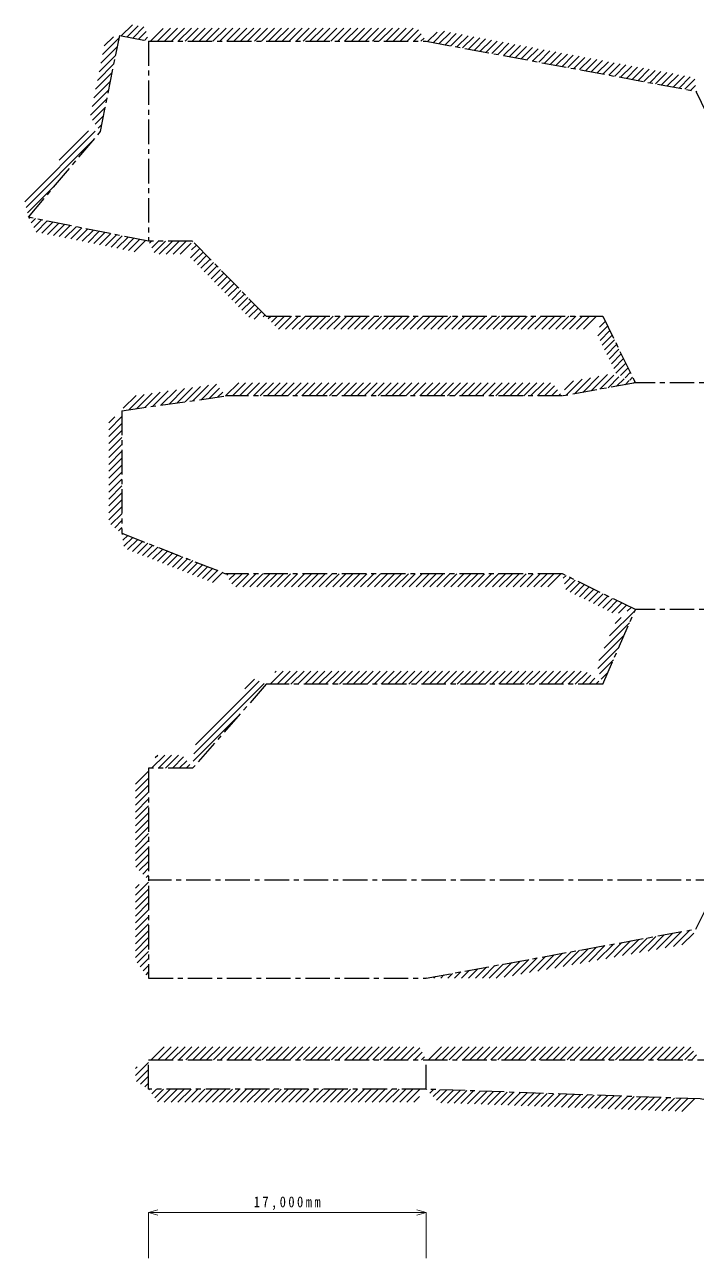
# Model space of a CAD drawing. Units: millimetres at full size, sheet at 1:300. Extents: x -1911260 to 408766, y -45196 to 976532.
# Drawn here: x 56749 to 97920, y 659117 to 734609 of the extents above; entities that cross this region are included whole.
import ezdxf

# ---------------------------------------------------------------- set-up
doc = ezdxf.new("R2010")
doc.units = ezdxf.units.MM
doc.header["$LTSCALE"] = 300
doc.linetypes.add('CHAIN1', pattern=[8, 5, -1, 1, -1])
for name, color, linetype in [('0-2_本体補助', 7, 'Continuous'), ('0-4_谷折り', 2, 'CHAIN1'), ('0-7_ハッチ', 7, 'Continuous')]:
    doc.layers.add(name, color=color, linetype=linetype)
doc.layers.add('0-3_ハッチ補助', color=4, linetype='Continuous', lineweight=5)
doc.styles.add('ＭＳ ゴシック', font='')
doc.styles.get('ＭＳ ゴシック').set_extended_font_data('MS Gothic')

msp = doc.modelspace()

# ---------------------------------------------------------------- linework, layer by layer
at = {"layer": '0-3_ハッチ補助'}
for p, q in [((64329.6, 661922.3), (64909.1, 662077.6)), ((81329.6, 661922.3), (80750, 662077.6)), ((64329.6, 661922.3), (81329.6, 661922.3)), ((64329.6, 661922.3), (64909.1, 661767)), ((64329.6, 661922.3), (64329.6, 659116.6)), ((81329.6, 661922.3), (80750, 661767)), ((81329.6, 661922.3), (81329.6, 659116.6))]:
    msp.add_line(p, q, dxfattribs=at)
at = {"layer": '0-4_谷折り'}
for p, q in [((71529.6, 716766), (92129.6, 716766)), ((62694.6, 710986), (69057.6, 711886)), ((89657.6, 701011), (69057.6, 701011)), ((92129.6, 694247), (94129.6, 698811)), ((99329.6, 682266.5), (64329.6, 682266.5)), ((81329.6, 669466.5), (81329.6, 671263.5))]:
    msp.add_line(p, q, dxfattribs=at)
for points in [[(62564.5, 733948.7), (64329.6, 733596), (64326.6, 721356.6), (56977.1, 722827.9), (61388.8, 728065)], [(64329.6, 671266.5), (147577.6, 671266.5), (147577.6, 669466.5), (131577.6, 669466.5), (114807.6, 668866.5), (111453.6, 668266.5), (101453.6, 668266.5), (98099.6, 668866.5), (81329.6, 669466.5), (64329.6, 669466.5)]]:
    msp.add_lwpolyline(points, close=True, dxfattribs=at)
for points in [[(64329.6, 733596), (81329.6, 733596), (97829.6, 730536), (99329.6, 727476)], [(71529.6, 716766), (67029.6, 721356), (64326.6, 721356.6)], [(128229.6, 721356), (121479.6, 716766), (116529.6, 716766), (114529.6, 712686), (94129.6, 712686)], [(92129.6, 716766), (94129.6, 712686), (89657.6, 711886), (69057.6, 711886)], [(62694.6, 710986), (62694.6, 703486), (69057.6, 701011)], [(133063.6, 703514.4), (132063.6, 703486), (123951.6, 701011), (119001.6, 701011), (114529.6, 698811), (94129.6, 698811), (89657.6, 701011)], [(92129.6, 694247), (71529.6, 694247), (67029.6, 689112.5), (64329.6, 689112.5), (64329.6, 676266.5), (81329.6, 676263.5), (97829.6, 679266.5), (99329.6, 682266.5), (109329.6, 682266.5), (110829.6, 679266.5)]]:
    msp.add_lwpolyline(points, dxfattribs=at)
at = {"layer": '0-7_ハッチ'}
for p, q in [((62665, 733928.6), (63344.9, 734608.6)), ((63018.6, 733858), (63698.5, 734537.9)), ((61514.8, 732778.5), (62534.4, 733798)), ((61620.8, 733308.7), (62185, 733873)), ((63372.2, 733787.3), (64052.1, 734467.3)), ((63725.8, 733716.6), (64193.5, 734184.3)), ((64079.4, 733646), (64273.2, 733839.8)), ((64453.7, 733596), (65234.5, 734376.9)), ((64877.9, 733596), (65677.9, 734396)), ((65302.2, 733596), (66102.2, 734396)), ((65726.4, 733596), (66526.4, 734396)), ((66150.7, 733596), (66950.7, 734396)), ((66575, 733596), (67375, 734396)), ((66999.2, 733596), (67799.2, 734396)), ((67423.5, 733596), (68223.5, 734396)), ((67847.8, 733596), (68647.8, 734396)), ((68272, 733596), (69072, 734396)), ((68696.3, 733596), (69496.3, 734396)), ((69120.6, 733596), (69920.6, 734396)), ((69544.8, 733596), (70344.8, 734396)), ((69969.1, 733596), (70769.1, 734396)), ((70393.3, 733596), (71193.3, 734396)), ((70817.6, 733596), (71617.6, 734396)), ((71241.9, 733596), (72041.9, 734396)), ((71666.1, 733596), (72466.1, 734396)), ((72090.4, 733596), (72890.4, 734396)), ((72514.7, 733596), (73314.7, 734396)), ((72938.9, 733596), (73738.9, 734396)), ((73363.2, 733596), (74163.2, 734396)), ((73787.5, 733596), (74587.5, 734396)), ((74211.7, 733596), (75011.7, 734396)), ((74636, 733596), (75436, 734396)), ((75060.3, 733596), (75860.3, 734396)), ((75484.5, 733596), (76284.5, 734396)), ((75908.8, 733596), (76708.8, 734396)), ((76333, 733596), (77133, 734396)), ((76757.3, 733596), (77557.3, 734396)), ((77181.6, 733596), (77981.6, 734396)), ((77605.8, 733596), (78405.8, 734396)), ((78030.1, 733596), (78830.1, 734396)), ((78454.4, 733596), (79254.4, 734396)), ((78878.6, 733596), (79678.6, 734396)), ((79302.9, 733596), (80102.9, 734396)), ((79727.2, 733596), (80527.2, 734396)), ((80151.4, 733596), (80852.5, 734297)), ((80575.7, 733596), (81024.3, 734044.6)), ((81000, 733596), (81196.1, 733792.1)), ((81409.4, 733581.2), (81988.5, 734160.2)), ((81767.3, 733514.8), (82453.7, 734201.2)), ((82125.2, 733448.4), (82811.5, 734134.8)), ((82483.1, 733382.1), (83169.4, 734068.4)), ((82841, 733315.7), (83527.3, 734002.1)), ((83198.9, 733249.3), (83885.2, 733935.7)), ((83556.8, 733183), (84243.1, 733869.3)), ((83914.7, 733116.6), (84601, 733802.9)), ((61408.9, 732248.3), (62428.4, 733267.8)), ((84272.5, 733050.2), (84958.9, 733736.6)), ((84630.4, 732983.8), (85316.8, 733670.2)), ((84988.3, 732917.5), (85674.7, 733603.8)), ((85346.2, 732851.1), (86032.6, 733537.4)), ((85704.1, 732784.7), (86390.5, 733471.1)), ((86062, 732718.3), (86748.4, 733404.7)), ((86419.9, 732652), (87106.2, 733338.3)), ((86777.8, 732585.6), (87464.1, 733272)), ((87135.7, 732519.2), (87822, 733205.6)), ((87493.6, 732452.9), (88179.9, 733139.2)), ((87851.5, 732386.5), (88537.8, 733072.8)), ((61302.9, 731718.1), (62322.5, 732737.6)), ((88209.3, 732320.1), (88895.7, 733006.5)), ((88567.2, 732253.7), (89253.6, 732940.1)), ((88925.1, 732187.4), (89611.5, 732873.7)), ((89283, 732121), (89969.4, 732807.3)), ((89640.9, 732054.6), (90327.3, 732741)), ((89998.8, 731988.2), (90685.2, 732674.6)), ((90356.7, 731921.9), (91043.1, 732608.2)), ((90714.6, 731855.5), (91400.9, 732541.9)), ((91072.5, 731789.1), (91758.8, 732475.5)), ((91430.4, 731722.8), (92116.7, 732409.1)), ((91788.3, 731656.4), (92474.6, 732342.7)), ((92146.2, 731590), (92832.5, 732276.4)), ((61091.1, 730657.7), (62110.6, 731677.2)), ((61197, 731187.9), (62216.5, 732207.4)), ((92504, 731523.6), (93190.4, 732210)), ((92861.9, 731457.3), (93548.3, 732143.6)), ((93219.8, 731390.9), (93906.2, 732077.2)), ((93577.7, 731324.5), (94264.1, 732010.9)), ((93935.6, 731258.1), (94622, 731944.5)), ((94293.5, 731191.8), (94979.9, 731878.1)), ((94651.4, 731125.4), (95337.7, 731811.8)), ((95009.3, 731059), (95695.6, 731745.4)), ((95367.2, 730992.7), (96053.5, 731679)), ((95725.1, 730926.3), (96411.4, 731612.6)), ((96083, 730859.9), (96769.3, 731546.3)), ((60985.1, 730127.4), (62004.6, 731147)), ((96440.9, 730793.5), (97127.2, 731479.9)), ((96798.7, 730727.2), (97485.1, 731413.5)), ((97156.6, 730660.8), (97768.2, 731272.3)), ((97514.5, 730594.4), (97800.8, 730880.7)), ((60773.2, 729067), (61792.8, 730086.6)), ((60879.2, 729597.2), (61898.7, 730616.8)), ((97846.3, 730501.9), (97884.1, 730539.7)), ((60893.1, 728762.7), (61686.8, 729556.4)), ((61069.3, 728514.6), (61580.9, 729026.1)), ((56749.2, 723770.3), (61062.4, 728083.5)), ((58862.5, 726307.7), (60660.9, 728106.2)), ((61245.6, 728266.6), (61474.9, 728495.9)), ((56831.9, 723428.6), (60964.1, 727560.9)), ((56914.5, 723087), (58696.4, 724868.9)), ((57011.9, 722760.2), (57062.6, 722810.9)), ((57156, 722479.9), (57416.2, 722740.2)), ((57300, 722199.7), (57769.8, 722669.5)), ((57444, 721919.5), (58123.4, 722598.9)), ((57797.1, 721848.3), (58477, 722528.2)), ((58150.7, 721777.6), (58830.7, 722457.6)), ((58504.3, 721707), (59184.3, 722386.9)), ((58857.9, 721636.3), (59537.9, 722316.3)), ((59211.5, 721565.6), (59891.5, 722245.6)), ((59565.1, 721495), (60245.1, 722174.9)), ((59918.7, 721424.3), (60598.7, 722104.3)), ((60272.3, 721353.7), (60952.3, 722033.6)), ((60626, 721283), (61305.9, 721963)), ((60979.6, 721212.4), (61659.5, 721892.3)), ((61333.2, 721141.7), (62013.1, 721821.6)), ((61686.8, 721071), (62366.7, 721751)), ((62040.4, 721000.4), (62720.3, 721680.3)), ((62394, 720929.7), (63073.9, 721609.7)), ((62747.6, 720859.1), (63427.5, 721539)), ((63101.2, 720788.4), (63781.1, 721468.4)), ((63454.8, 720717.8), (64134.8, 721397.7)), ((64392.6, 721231.3), (64520.4, 721359.1)), ((64536.8, 720951.2), (64944.2, 721358.6)), ((64681, 720671.2), (65367.9, 721358.1)), ((64990.6, 720556.4), (65791.6, 721357.5)), ((65414.7, 720556.4), (66215.4, 721357)), ((65838.9, 720556.3), (66639.1, 721356.5)), ((66263.1, 720556.2), (66943, 721236.1)), ((66959.4, 720828.2), (67256.1, 721124.9)), ((67024.5, 721317.6), (67046.1, 721339.2)), ((66900.4, 720345), (67466.1, 720910.7)), ((67110.5, 720130.8), (67676.2, 720696.5)), ((67320.5, 719916.5), (67886.2, 720482.2)), ((67530.5, 719702.3), (68096.2, 720268)), ((67740.6, 719488.1), (68306.3, 720053.8)), ((67950.6, 719273.8), (68516.3, 719839.5)), ((68160.6, 719059.6), (68726.3, 719625.3)), ((68370.6, 718845.4), (68936.4, 719411.1)), ((68580.7, 718631.1), (69146.4, 719196.9)), ((68790.7, 718416.9), (69356.4, 718982.6)), ((69000.7, 718202.7), (69566.5, 718768.4)), ((69210.8, 717988.4), (69776.5, 718554.2)), ((69420.8, 717774.2), (69986.5, 718339.9)), ((69630.8, 717560), (70196.6, 718125.7)), ((69840.9, 717345.7), (70406.6, 717911.5)), ((70050.9, 717131.5), (70616.6, 717697.2)), ((70260.9, 716917.3), (70826.6, 717483)), ((70471, 716703), (71036.7, 717268.8)), ((70787.7, 716595.6), (71246.7, 717054.5)), ((71338.5, 716722.1), (71456.7, 716840.3)), ((71662.7, 716622), (71806.7, 716766)), ((71866.4, 716401.4), (72231, 716766)), ((72070.1, 716180.9), (72655.2, 716766)), ((72279.5, 715966), (73079.5, 716766)), ((72703.8, 715966), (73503.8, 716766)), ((73128, 715966), (73928, 716766)), ((73552.3, 715966), (74352.3, 716766)), ((73976.6, 715966), (74776.6, 716766)), ((74400.8, 715966), (75200.8, 716766)), ((74825.1, 715966), (75625.1, 716766)), ((75249.3, 715966), (76049.3, 716766)), ((75673.6, 715966), (76473.6, 716766)), ((76097.9, 715966), (76897.9, 716766)), ((76522.1, 715966), (77322.1, 716766)), ((76946.4, 715966), (77746.4, 716766)), ((77370.7, 715966), (78170.7, 716766)), ((77794.9, 715966), (78594.9, 716766)), ((78219.2, 715966), (79019.2, 716766)), ((78643.5, 715966), (79443.5, 716766)), ((79067.7, 715966), (79867.7, 716766)), ((79492, 715966), (80292, 716766)), ((79916.2, 715966), (80716.2, 716766)), ((80340.5, 715966), (81140.5, 716766)), ((80764.8, 715966), (81564.8, 716766)), ((81189, 715966), (81989, 716766)), ((81613.3, 715966), (82413.3, 716766)), ((82037.6, 715966), (82837.6, 716766)), ((82461.8, 715966), (83261.8, 716766)), ((82886.1, 715966), (83686.1, 716766)), ((83310.4, 715966), (84110.4, 716766)), ((83734.6, 715966), (84534.6, 716766)), ((84158.9, 715966), (84958.9, 716766)), ((84583.2, 715966), (85383.2, 716766)), ((85007.4, 715966), (85807.4, 716766)), ((85431.7, 715966), (86231.7, 716766)), ((85855.9, 715966), (86655.9, 716766)), ((86280.2, 715966), (87080.2, 716766)), ((86704.5, 715966), (87504.5, 716766)), ((87128.7, 715966), (87928.7, 716766)), ((87553, 715966), (88353, 716766)), ((87977.3, 715966), (88777.3, 716766)), ((88401.5, 715966), (89201.5, 716766)), ((88825.8, 715966), (89625.8, 716766)), ((89250.1, 715966), (90050.1, 716766)), ((89674.3, 715966), (90474.3, 716766)), ((90098.6, 715966), (90898.6, 716766)), ((90522.9, 715966), (91322.9, 716766)), ((90947.1, 715966), (91747.1, 716766)), ((91927.9, 716098.2), (92282.9, 716453.2)), ((92111.5, 716706.1), (92143.3, 716737.9)), ((91824.6, 715570.7), (92422.5, 716168.5)), ((91964.1, 715286), (92562, 715883.8)), ((92103.7, 715001.3), (92701.6, 715599.1)), ((92243.3, 714716.6), (92841.1, 715314.4)), ((92382.8, 714431.9), (92980.7, 715029.7)), ((92522.4, 714147.2), (93120.3, 714745)), ((92661.9, 713862.4), (93259.8, 714460.3)), ((92801.5, 713577.7), (93399.4, 714175.6)), ((92941.1, 713293), (93538.9, 713890.9)), ((93219.5, 713147.2), (93678.5, 713606.2)), ((69071.6, 711909.6), (69848, 712686)), ((69472.3, 711886), (70272.3, 712686)), ((69896.6, 711886), (70696.6, 712686)), ((70320.8, 711886), (71120.8, 712686)), ((70745.1, 711886), (71545.1, 712686)), ((71169.3, 711886), (71969.3, 712686)), ((71593.6, 711886), (72393.6, 712686)), ((72017.9, 711886), (72817.9, 712686)), ((72442.1, 711886), (73242.1, 712686)), ((72866.4, 711886), (73666.4, 712686)), ((73290.7, 711886), (74090.7, 712686)), ((73714.9, 711886), (74514.9, 712686)), ((74139.2, 711886), (74939.2, 712686)), ((74563.5, 711886), (75363.5, 712686)), ((74987.7, 711886), (75787.7, 712686)), ((75412, 711886), (76212, 712686)), ((75836.2, 711886), (76636.2, 712686)), ((76260.5, 711886), (77060.5, 712686)), ((76684.8, 711886), (77484.8, 712686)), ((77109, 711886), (77909, 712686)), ((77533.3, 711886), (78333.3, 712686)), ((77957.6, 711886), (78757.6, 712686)), ((78381.8, 711886), (79181.8, 712686)), ((78806.1, 711886), (79606.1, 712686)), ((79230.4, 711886), (80030.4, 712686)), ((79654.6, 711886), (80454.6, 712686)), ((80078.9, 711886), (80878.9, 712686)), ((80503.2, 711886), (81303.2, 712686)), ((80927.4, 711886), (81727.4, 712686)), ((81351.7, 711886), (82151.7, 712686)), ((81775.9, 711886), (82575.9, 712686)), ((82200.2, 711886), (83000.2, 712686)), ((82624.5, 711886), (83424.5, 712686)), ((83048.7, 711886), (83848.7, 712686)), ((83473, 711886), (84273, 712686)), ((83897.3, 711886), (84697.3, 712686)), ((84321.5, 711886), (85121.5, 712686)), ((84745.8, 711886), (85545.8, 712686)), ((85170.1, 711886), (85970.1, 712686)), ((85594.3, 711886), (86394.3, 712686)), ((86018.6, 711886), (86818.6, 712686)), ((86442.9, 711886), (87242.9, 712686)), ((86867.1, 711886), (87667.1, 712686)), ((87291.4, 711886), (88091.4, 712686)), ((87715.6, 711886), (88515.6, 712686)), ((88139.9, 711886), (88939.9, 712686)), ((89795, 712268.3), (90349.1, 712822.4)), ((89876, 711925.1), (90865.8, 712914.8)), ((90392.7, 712017.5), (91382.5, 713007.3)), ((90909.4, 712109.9), (91899.2, 713099.7)), ((91426.1, 712202.4), (92415.9, 713192.1)), ((91942.8, 712294.8), (92809.5, 713161.5)), ((92459.5, 712387.2), (93121.4, 713049.1)), ((92976.2, 712479.7), (93433.3, 712936.8)), ((93492.9, 712572.1), (93745.2, 712824.4)), ((93501, 713004.5), (93818.1, 713321.5)), ((93782.6, 712861.8), (93957.6, 713036.8)), ((94009.6, 712664.5), (94057.2, 712712.1)), ((94064.2, 712719.1), (94097.2, 712752.1)), ((62778.6, 711132.1), (63563.4, 711916.9)), ((63116.5, 711045.7), (64057.6, 711986.7)), ((63610.7, 711115.6), (64551.8, 712056.6)), ((64104.9, 711185.5), (65045.9, 712126.5)), ((64599, 711255.4), (65540.1, 712196.4)), ((65093.2, 711325.3), (66034.2, 712266.3)), ((65587.3, 711395.2), (66528.4, 712336.2)), ((66081.5, 711465), (67022.6, 712406.1)), ((66575.7, 711534.9), (67516.7, 712476)), ((67069.8, 711604.8), (68010.9, 712545.9)), ((67564, 711674.7), (68497.1, 712607.9)), ((68058.1, 711744.6), (68682.5, 712369)), ((68552.3, 711814.5), (68868, 712130.2)), ((69046.4, 711884.4), (69053.4, 711891.4)), ((88564.2, 711886), (89183.3, 712505.1)), ((88988.4, 711886), (89367.3, 712264.9)), ((89412.7, 711886), (89551.4, 712024.7)), ((61894.6, 709823.7), (62694.6, 710623.7)), ((61894.6, 710248), (62265.6, 710619)), ((61894.6, 709399.5), (62694.6, 710199.5)), ((61894.6, 708975.2), (62694.6, 709775.2)), ((61894.6, 708550.9), (62694.6, 709350.9)), ((61894.6, 708126.7), (62694.6, 708926.7)), ((61894.6, 707702.4), (62694.6, 708502.4)), ((61894.6, 707278.1), (62694.6, 708078.1)), ((61894.6, 706853.9), (62694.6, 707653.9)), ((61894.6, 706429.6), (62694.6, 707229.6)), ((61894.6, 706005.3), (62694.6, 706805.3)), ((61894.6, 705581.1), (62694.6, 706381.1)), ((61894.6, 705156.8), (62694.6, 705956.8)), ((61894.6, 704732.6), (62694.6, 705532.6)), ((61894.6, 704308.3), (62694.6, 705108.3)), ((62023.2, 704012.7), (62694.6, 704684)), ((62261, 703826.2), (62694.6, 704259.8)), ((62498.7, 703639.6), (62694.6, 703835.5)), ((62705.3, 703422), (62748.6, 703465.2)), ((62766.2, 703058.5), (63055, 703347.4)), ((62827, 702695.1), (63361.4, 703229.5)), ((63046.8, 702490.6), (63667.8, 703111.6)), ((63352.2, 702371.8), (63974.2, 702993.8)), ((63657.7, 702253), (64280.6, 702875.9)), ((63963.1, 702134.2), (64587, 702758.1)), ((64268.6, 702015.4), (64893.4, 702640.2)), ((64574, 701896.6), (65199.8, 702522.3)), ((64879.5, 701777.8), (65506.2, 702404.5)), ((65184.9, 701658.9), (65812.6, 702286.6)), ((65490.4, 701540.1), (66119, 702168.8)), ((65795.8, 701421.3), (66425.4, 702050.9)), ((66101.3, 701302.5), (66731.8, 701933)), ((66406.7, 701183.7), (67038.2, 701815.2)), ((66712.2, 701064.9), (67344.6, 701697.3)), ((67017.7, 700946.1), (67651, 701579.5)), ((67323.1, 700827.3), (67957.4, 701461.6)), ((67628.6, 700708.5), (68263.8, 701343.7)), ((67934, 700589.6), (68570.2, 701225.9)), ((68239.5, 700470.8), (68876.6, 701108)), ((69112.8, 700919.9), (69203.9, 701011)), ((69272.8, 700655.6), (69628.2, 701011)), ((69432.8, 700391.4), (70052.4, 701011)), ((69676.7, 700211), (70476.7, 701011)), ((70100.9, 700211), (70900.9, 701011)), ((70525.2, 700211), (71325.2, 701011)), ((70949.5, 700211), (71749.5, 701011)), ((71373.7, 700211), (72173.7, 701011)), ((71798, 700211), (72598, 701011)), ((72222.3, 700211), (73022.3, 701011)), ((72646.5, 700211), (73446.5, 701011)), ((73070.8, 700211), (73870.8, 701011)), ((73495.1, 700211), (74295.1, 701011)), ((73919.3, 700211), (74719.3, 701011)), ((74343.6, 700211), (75143.6, 701011)), ((74767.9, 700211), (75567.9, 701011)), ((75192.1, 700211), (75992.1, 701011)), ((75616.4, 700211), (76416.4, 701011)), ((76040.6, 700211), (76840.6, 701011)), ((76464.9, 700211), (77264.9, 701011)), ((76889.2, 700211), (77689.2, 701011)), ((77313.4, 700211), (78113.4, 701011)), ((77737.7, 700211), (78537.7, 701011)), ((78162, 700211), (78962, 701011)), ((78586.2, 700211), (79386.2, 701011)), ((79010.5, 700211), (79810.5, 701011)), ((79434.8, 700211), (80234.8, 701011)), ((79859, 700211), (80659, 701011)), ((80283.3, 700211), (81083.3, 701011)), ((80707.5, 700211), (81507.5, 701011)), ((81131.8, 700211), (81931.8, 701011)), ((81556.1, 700211), (82356.1, 701011)), ((81980.3, 700211), (82780.3, 701011)), ((82404.6, 700211), (83204.6, 701011)), ((82828.9, 700211), (83628.9, 701011)), ((83253.1, 700211), (84053.1, 701011)), ((83677.4, 700211), (84477.4, 701011)), ((84101.7, 700211), (84901.7, 701011)), ((84525.9, 700211), (85325.9, 701011)), ((84950.2, 700211), (85750.2, 701011)), ((85374.5, 700211), (86174.5, 701011)), ((85798.7, 700211), (86598.7, 701011)), ((86223, 700211), (87023, 701011)), ((86647.2, 700211), (87447.2, 701011)), ((87071.5, 700211), (87871.5, 701011)), ((87495.8, 700211), (88295.8, 701011)), ((87920, 700211), (88720, 701011)), ((88344.3, 700211), (89144.3, 701011)), ((88768.6, 700211), (89568.6, 701011)), ((89718.2, 700736.4), (89882.3, 700900.5)), ((89794.9, 700388.8), (90166.7, 700760.6)), ((89871.6, 700041.3), (90451, 700620.7)), ((90137.8, 699883.2), (90735.4, 700480.8)), ((90422.2, 699743.3), (91019.8, 700340.9)), ((90706.5, 699603.4), (91304.1, 700201)), ((90990.9, 699463.5), (91588.5, 700061.1)), ((91275.3, 699323.6), (91872.9, 699921.2)), ((91559.7, 699183.7), (92157.2, 699781.3)), ((91844, 699043.8), (92441.6, 699641.4)), ((92128.4, 698903.9), (92726, 699501.5)), ((92412.8, 698764), (93010.3, 699361.6)), ((92697.1, 698624.1), (93294.7, 699221.7)), ((93102.7, 698605.4), (93579.1, 699081.8)), ((92553.6, 697207.8), (94108.4, 698762.6)), ((92884.6, 697963), (93252.7, 698331.1)), ((93633.1, 698711.6), (93863.5, 698941.9)), ((92222.7, 696452.6), (93777.4, 698007.4)), ((91891.7, 695697.4), (93446.5, 697252.2)), ((91831.3, 695212.7), (93115.6, 696497)), ((91931.4, 694888.5), (92784.6, 695741.8)), ((70217, 693963.1), (70815.3, 694561.4)), ((71773.7, 694247), (72573.7, 695047)), ((72070.2, 694967.7), (72149.4, 695047)), ((72198, 694247), (72998, 695047)), ((72622.2, 694247), (73422.2, 695047)), ((73046.5, 694247), (73846.5, 695047)), ((73470.8, 694247), (74270.8, 695047)), ((73895, 694247), (74695, 695047)), ((74319.3, 694247), (75119.3, 695047)), ((74743.5, 694247), (75543.5, 695047)), ((75167.8, 694247), (75967.8, 695047)), ((75592.1, 694247), (76392.1, 695047)), ((76016.3, 694247), (76816.3, 695047)), ((76440.6, 694247), (77240.6, 695047)), ((76864.9, 694247), (77664.9, 695047)), ((77289.1, 694247), (78089.1, 695047)), ((77713.4, 694247), (78513.4, 695047)), ((78137.7, 694247), (78937.7, 695047)), ((78561.9, 694247), (79361.9, 695047)), ((78986.2, 694247), (79786.2, 695047)), ((79410.5, 694247), (80210.5, 695047)), ((79834.7, 694247), (80634.7, 695047)), ((80259, 694247), (81059, 695047)), ((80683.2, 694247), (81483.2, 695047)), ((81107.5, 694247), (81907.5, 695047)), ((81531.8, 694247), (82331.8, 695047)), ((81956, 694247), (82756, 695047)), ((82380.3, 694247), (83180.3, 695047)), ((82804.6, 694247), (83604.6, 695047)), ((83228.8, 694247), (84028.8, 695047)), ((83653.1, 694247), (84453.1, 695047)), ((84077.4, 694247), (84877.4, 695047)), ((84501.6, 694247), (85301.6, 695047)), ((84925.9, 694247), (85725.9, 695047)), ((85350.1, 694247), (86150.1, 695047)), ((85774.4, 694247), (86574.4, 695047)), ((86198.7, 694247), (86998.7, 695047)), ((86622.9, 694247), (87422.9, 695047)), ((87047.2, 694247), (87847.2, 695047)), ((87471.5, 694247), (88271.5, 695047)), ((87895.7, 694247), (88695.7, 695047)), ((88320, 694247), (89120, 695047)), ((88744.3, 694247), (89544.3, 695047)), ((89168.5, 694247), (89968.5, 695047)), ((89592.8, 694247), (90392.8, 695047)), ((90017.1, 694247), (90817.1, 695047)), ((90441.3, 694247), (91170, 694975.7)), ((90865.6, 694247), (91411.1, 694792.6)), ((91289.8, 694247), (91652.3, 694609.4)), ((92031.5, 694564.4), (92453.7, 694986.6)), ((67100.8, 689998.3), (71404.5, 694302.1)), ((67208, 690529.9), (71109.9, 694431.7)), ((91714.1, 694247), (91893.4, 694426.3)), ((67063.7, 689537), (69798.3, 692271.6)), ((64517.9, 689112.5), (65317.9, 689912.5)), ((64746.2, 689765), (64893.6, 689912.5)), ((64942.1, 689112.5), (65742.1, 689912.5)), ((65366.4, 689112.5), (66166.4, 689912.5)), ((65790.7, 689112.5), (66477, 689798.9)), ((66214.9, 689112.5), (66666.3, 689563.8)), ((66639.2, 689112.5), (66855.5, 689328.8)), ((63529.6, 688124.2), (64329.6, 688924.2)), ((63529.6, 687699.9), (64329.6, 688499.9)), ((63529.6, 687275.7), (64329.6, 688075.7)), ((63529.6, 686851.4), (64329.6, 687651.4)), ((63529.6, 686427.1), (64329.6, 687227.1)), ((63529.6, 686002.9), (64329.6, 686802.9)), ((63529.6, 685578.6), (64329.6, 686378.6)), ((63529.6, 685154.4), (64329.6, 685954.4)), ((63529.6, 684730.1), (64329.6, 685530.1)), ((63529.6, 684305.8), (64329.6, 685105.8)), ((63529.6, 683881.6), (64329.6, 684681.6)), ((63529.6, 683457.3), (64329.6, 684257.3)), ((63551.5, 683055), (64329.6, 683833)), ((63762.2, 682841.4), (64329.6, 683408.8)), ((63973, 682627.9), (64329.6, 682984.5)), ((64183.7, 682414.3), (64329.6, 682560.2)), ((63529.6, 681336), (64329.6, 682136)), ((63529.6, 681760.2), (63763.4, 681994)), ((63529.6, 680911.7), (64329.6, 681711.7)), ((63529.6, 680487.4), (64329.6, 681287.4)), ((63529.6, 680063.2), (64329.6, 680863.2)), ((63529.6, 679638.9), (64329.6, 680438.9)), ((63529.6, 679214.7), (64329.6, 680014.7)), ((63529.6, 678790.4), (64329.6, 679590.4)), ((63529.6, 678366.1), (64329.6, 679166.1)), ((63529.6, 677941.9), (64329.6, 678741.9)), ((93866.9, 677732.1), (94860.9, 678726.2)), ((94385.5, 677826.5), (95379.6, 678820.6)), ((94904.2, 677920.9), (95898.3, 678915)), ((95422.9, 678015.3), (96416.9, 679009.4)), ((95941.5, 678109.7), (96935.6, 679103.8)), ((96460.2, 678204.1), (97454.2, 679198.2)), ((96978.8, 678298.5), (97696.2, 679015.8)), ((63529.6, 677517.6), (64329.6, 678317.6)), ((89717.6, 676977), (90711.7, 677971)), ((90236.3, 677071.4), (91230.3, 678065.4)), ((90754.9, 677165.8), (91749, 678159.8)), ((91273.6, 677260.2), (92267.6, 678254.2)), ((91792.2, 677354.6), (92786.3, 678348.6)), ((92310.9, 677449), (93305, 678443)), ((92829.6, 677543.3), (93823.6, 678537.4)), ((93348.2, 677637.7), (94342.3, 678631.8)), ((63642.7, 677206.4), (64329.6, 677893.3)), ((63821.8, 676961.3), (64329.6, 677469.1)), ((85610, 676263.5), (86562.4, 677215.9)), ((86087, 676316.2), (87081, 677310.3)), ((86605.6, 676410.6), (87599.7, 677404.7)), ((87124.3, 676505), (88118.4, 677499)), ((87643, 676599.4), (88637, 677593.4)), ((88161.6, 676693.8), (89155.7, 677687.8)), ((88680.3, 676788.2), (89674.3, 677782.2)), ((89198.9, 676882.6), (90193, 677876.6)), ((64001, 676716.2), (64329.6, 677044.8)), ((64180.1, 676471.1), (64329.6, 676620.5)), ((82215.9, 676263.5), (82413.1, 676460.7)), ((82640.2, 676263.5), (82931.7, 676555.1)), ((83064.4, 676263.5), (83450.4, 676649.5)), ((83488.7, 676263.5), (83969.1, 676743.9)), ((83912.9, 676263.5), (84487.7, 676838.3)), ((84337.2, 676263.5), (85006.4, 676932.7)), ((84761.5, 676263.5), (85525.1, 677027.1)), ((85185.7, 676263.5), (86043.7, 677121.5)), ((81367.4, 676263.5), (81375.8, 676271.9)), ((81791.6, 676263.5), (81894.4, 676366.3)), ((64491, 671266.5), (65290.8, 672066.3)), ((64915.2, 671266.5), (65715, 672066.2)), ((65339.5, 671266.5), (66139.2, 672066.2)), ((65763.8, 671266.5), (66563.4, 672066.1)), ((66188, 671266.5), (66987.6, 672066)), ((66612.3, 671266.5), (67411.7, 672066)), ((67036.6, 671266.5), (67835.9, 672065.9)), ((67460.8, 671266.5), (68260.1, 672065.8)), ((67885.1, 671266.5), (68684.3, 672065.7)), ((68309.3, 671266.5), (69108.5, 672065.7)), ((68733.6, 671266.5), (69532.7, 672065.6)), ((69157.9, 671266.5), (69956.9, 672065.5)), ((69582.1, 671266.5), (70381.1, 672065.4)), ((70006.4, 671266.5), (70805.3, 672065.4)), ((70430.7, 671266.5), (71229.4, 672065.3)), ((70854.9, 671266.5), (71653.6, 672065.2)), ((71279.2, 671266.5), (72077.8, 672065.1)), ((71703.5, 671266.5), (72502, 672065.1)), ((72127.7, 671266.5), (72926.2, 672065)), ((72552, 671266.5), (73350.4, 672064.9)), ((72976.3, 671266.5), (73774.6, 672064.8)), ((73400.5, 671266.5), (74198.8, 672064.8)), ((73824.8, 671266.5), (74623, 672064.7)), ((74249, 671266.5), (75047.2, 672064.6)), ((74673.3, 671266.5), (75471.3, 672064.5)), ((75097.6, 671266.5), (75895.5, 672064.5)), ((75521.8, 671266.5), (76319.7, 672064.4)), ((75946.1, 671266.5), (76743.9, 672064.3)), ((76370.4, 671266.5), (77168.1, 672064.2)), ((76794.6, 671266.5), (77592.3, 672064.2)), ((77218.9, 671266.5), (78016.5, 672064.1)), ((77643.2, 671266.5), (78440.7, 672064)), ((78067.4, 671266.5), (78864.9, 672063.9)), ((78491.7, 671266.5), (79289, 672063.9)), ((78915.9, 671266.5), (79713.2, 672063.8)), ((79340.2, 671266.5), (80137.4, 672063.7)), ((79764.5, 671266.5), (80561.6, 672063.6)), ((80188.7, 671266.5), (80927, 672004.7)), ((81458.6, 671263.5), (82258.5, 672063.5)), ((81882.9, 671263.6), (82682.8, 672063.5)), ((82307.2, 671263.7), (83107.1, 672063.5)), ((82731.6, 671263.7), (83531.3, 672063.5)), ((83155.9, 671263.8), (83955.6, 672063.5)), ((83580.3, 671263.9), (84379.9, 672063.5)), ((84004.6, 671264), (84804.1, 672063.5)), ((84428.9, 671264), (85228.4, 672063.5)), ((84853.3, 671264.1), (85652.6, 672063.5)), ((85277.6, 671264.2), (86076.9, 672063.5)), ((85702, 671264.3), (86501.2, 672063.5)), ((86126.3, 671264.4), (86925.4, 672063.5)), ((86550.6, 671264.4), (87349.7, 672063.5)), ((86975, 671264.5), (87774, 672063.5)), ((87399.3, 671264.6), (88198.2, 672063.5)), ((87823.7, 671264.7), (88622.5, 672063.5)), ((88248, 671264.7), (89046.8, 672063.5)), ((88672.3, 671264.8), (89471, 672063.5)), ((89096.7, 671264.9), (89895.3, 672063.5)), ((89521, 671265), (90319.5, 672063.5)), ((89945.4, 671265), (90743.8, 672063.5)), ((90369.7, 671265.1), (91168.1, 672063.5)), ((90794, 671265.2), (91592.3, 672063.5)), ((91218.4, 671265.3), (92016.6, 672063.5)), ((91642.7, 671265.3), (92440.9, 672063.5)), ((92067.1, 671265.4), (92865.1, 672063.5)), ((92491.4, 671265.5), (93289.4, 672063.5)), ((92915.7, 671265.6), (93713.7, 672063.5)), ((93340.1, 671265.6), (94137.9, 672063.5)), ((93764.4, 671265.7), (94562.2, 672063.5)), ((94188.8, 671265.8), (94986.5, 672063.5)), ((94613.1, 671265.9), (95410.7, 672063.5)), ((95037.4, 671265.9), (95835, 672063.5)), ((95461.8, 671266), (96259.2, 672063.5)), ((95886.1, 671266.1), (96683.5, 672063.5)), ((96310.5, 671266.2), (97107.8, 672063.5)), ((96734.8, 671266.3), (97513.4, 672044.8)), ((80613, 671266.5), (81076.3, 671729.8)), ((81037.3, 671266.5), (81225.6, 671454.9)), ((97159.1, 671266.3), (97695.2, 671802.4)), ((97583.5, 671266.4), (97877.1, 671560)), ((63529.6, 670305.1), (64329.6, 671105.1)), ((63529.6, 670729.4), (63625.5, 670825.3)), ((63584.5, 669935.8), (64329.6, 670680.8)), ((63844.8, 669771.8), (64329.6, 670256.6)), ((64105.1, 669607.9), (64329.6, 669832.3)), ((64354.1, 669432.6), (64388, 669466.5)), ((64532.2, 669186.4), (64812.3, 669466.5)), ((64710.3, 668940.2), (65236.6, 669466.5)), ((64888.4, 668694), (65660.8, 669466.5)), ((65285.1, 668666.5), (66085.1, 669466.5)), ((65709.3, 668666.5), (66509.3, 669466.5)), ((66133.6, 668666.5), (66933.6, 669466.5)), ((66557.9, 668666.5), (67357.9, 669466.5)), ((66982.1, 668666.5), (67782.1, 669466.5)), ((67406.4, 668666.5), (68206.4, 669466.5)), ((67830.7, 668666.5), (68630.7, 669466.5)), ((68254.9, 668666.5), (69054.9, 669466.5)), ((68679.2, 668666.5), (69479.2, 669466.5)), ((69103.5, 668666.5), (69903.5, 669466.5)), ((69527.7, 668666.5), (70327.7, 669466.5)), ((69952, 668666.5), (70752, 669466.5)), ((70376.3, 668666.5), (71176.3, 669466.5)), ((70800.5, 668666.5), (71600.5, 669466.5)), ((71224.8, 668666.5), (72024.8, 669466.5)), ((71649, 668666.5), (72449, 669466.5)), ((72073.3, 668666.5), (72873.3, 669466.5)), ((72497.6, 668666.5), (73297.6, 669466.5)), ((72921.8, 668666.5), (73721.8, 669466.5)), ((73346.1, 668666.5), (74146.1, 669466.5)), ((73770.4, 668666.5), (74570.4, 669466.5)), ((74194.6, 668666.5), (74994.6, 669466.5)), ((74618.9, 668666.5), (75418.9, 669466.5)), ((75043.2, 668666.5), (75843.2, 669466.5)), ((75467.4, 668666.5), (76267.4, 669466.5)), ((75891.7, 668666.5), (76691.7, 669466.5)), ((76315.9, 668666.5), (77115.9, 669466.5)), ((76740.2, 668666.5), (77540.2, 669466.5)), ((77164.5, 668666.5), (77964.5, 669466.5)), ((77588.7, 668666.5), (78388.7, 669466.5)), ((78013, 668666.5), (78813, 669466.5)), ((78437.3, 668666.5), (79237.3, 669466.5)), ((78861.5, 668666.5), (79661.5, 669466.5)), ((79285.8, 668666.5), (80085.8, 669466.5)), ((79710.1, 668666.5), (80510.1, 669466.5)), ((80134.3, 668666.5), (80934.3, 669466.5)), ((80558.6, 668666.5), (80917.3, 669025.2)), ((81343.7, 669451.6), (81357.6, 669465.5)), ((81549.7, 669233.3), (81767.2, 669450.8)), ((81755.7, 669015.1), (82176.8, 669436.2)), ((81961.8, 668796.9), (82586.4, 669421.5)), ((82223.2, 668634), (82996, 669406.9)), ((82632.8, 668619.4), (83405.6, 669392.2)), ((83042.4, 668604.7), (83815.2, 669377.6)), ((83452, 668590), (84224.8, 669362.9)), ((83861.6, 668575.4), (84634.5, 669348.3)), ((84271.2, 668560.7), (85044.1, 669333.6)), ((84680.8, 668546.1), (85453.7, 669318.9)), ((85090.4, 668531.4), (85863.3, 669304.3)), ((85500, 668516.8), (86272.9, 669289.6)), ((85909.6, 668502.1), (86682.5, 669275)), ((86319.3, 668487.5), (87092.1, 669260.3)), ((86728.9, 668472.8), (87501.7, 669245.7)), ((87138.5, 668458.2), (87911.3, 669231)), ((87548.1, 668443.5), (88320.9, 669216.4)), ((87957.7, 668428.8), (88730.5, 669201.7)), ((88367.3, 668414.2), (89140.2, 669187)), ((88776.9, 668399.5), (89549.8, 669172.4)), ((89186.5, 668384.9), (89959.4, 669157.7)), ((89596.1, 668370.2), (90369, 669143.1)), ((90005.7, 668355.6), (90778.6, 669128.4)), ((90415.3, 668340.9), (91188.2, 669113.8)), ((90825, 668326.3), (91597.8, 669099.1)), ((91234.6, 668311.6), (92007.4, 669084.5)), ((91644.2, 668296.9), (92417, 669069.8)), ((92053.8, 668282.3), (92826.6, 669055.2)), ((92463.4, 668267.6), (93236.2, 669040.5)), ((92873, 668253), (93645.9, 669025.8)), ((93282.6, 668238.3), (94055.5, 669011.2)), ((93692.2, 668223.7), (94465.1, 668996.5)), ((94101.8, 668209), (94874.7, 668981.9)), ((94511.4, 668194.4), (95284.3, 668967.2)), ((94921, 668179.7), (95693.9, 668952.6)), ((95330.7, 668165), (96103.5, 668937.9)), ((95740.3, 668150.4), (96513.1, 668923.3)), ((96149.9, 668135.7), (96922.7, 668908.6)), ((96559.5, 668121.1), (97332.3, 668893.9)), ((96969.1, 668106.4), (97741.9, 668879.3))]:
    msp.add_line(p, q, dxfattribs=at)

# ---------------------------------------------------------------- texts
at = {"layer": '0-2_本体補助', "insert": (70767.1, 662072.3), "char_height": 659.8, "attachment_point": 7, "style": 'ＭＳ ゴシック'}
msp.add_mtext('\\T1.39;\\W0.85;17,000mm', dxfattribs=at)

doc.saveas('drawing.dxf')
